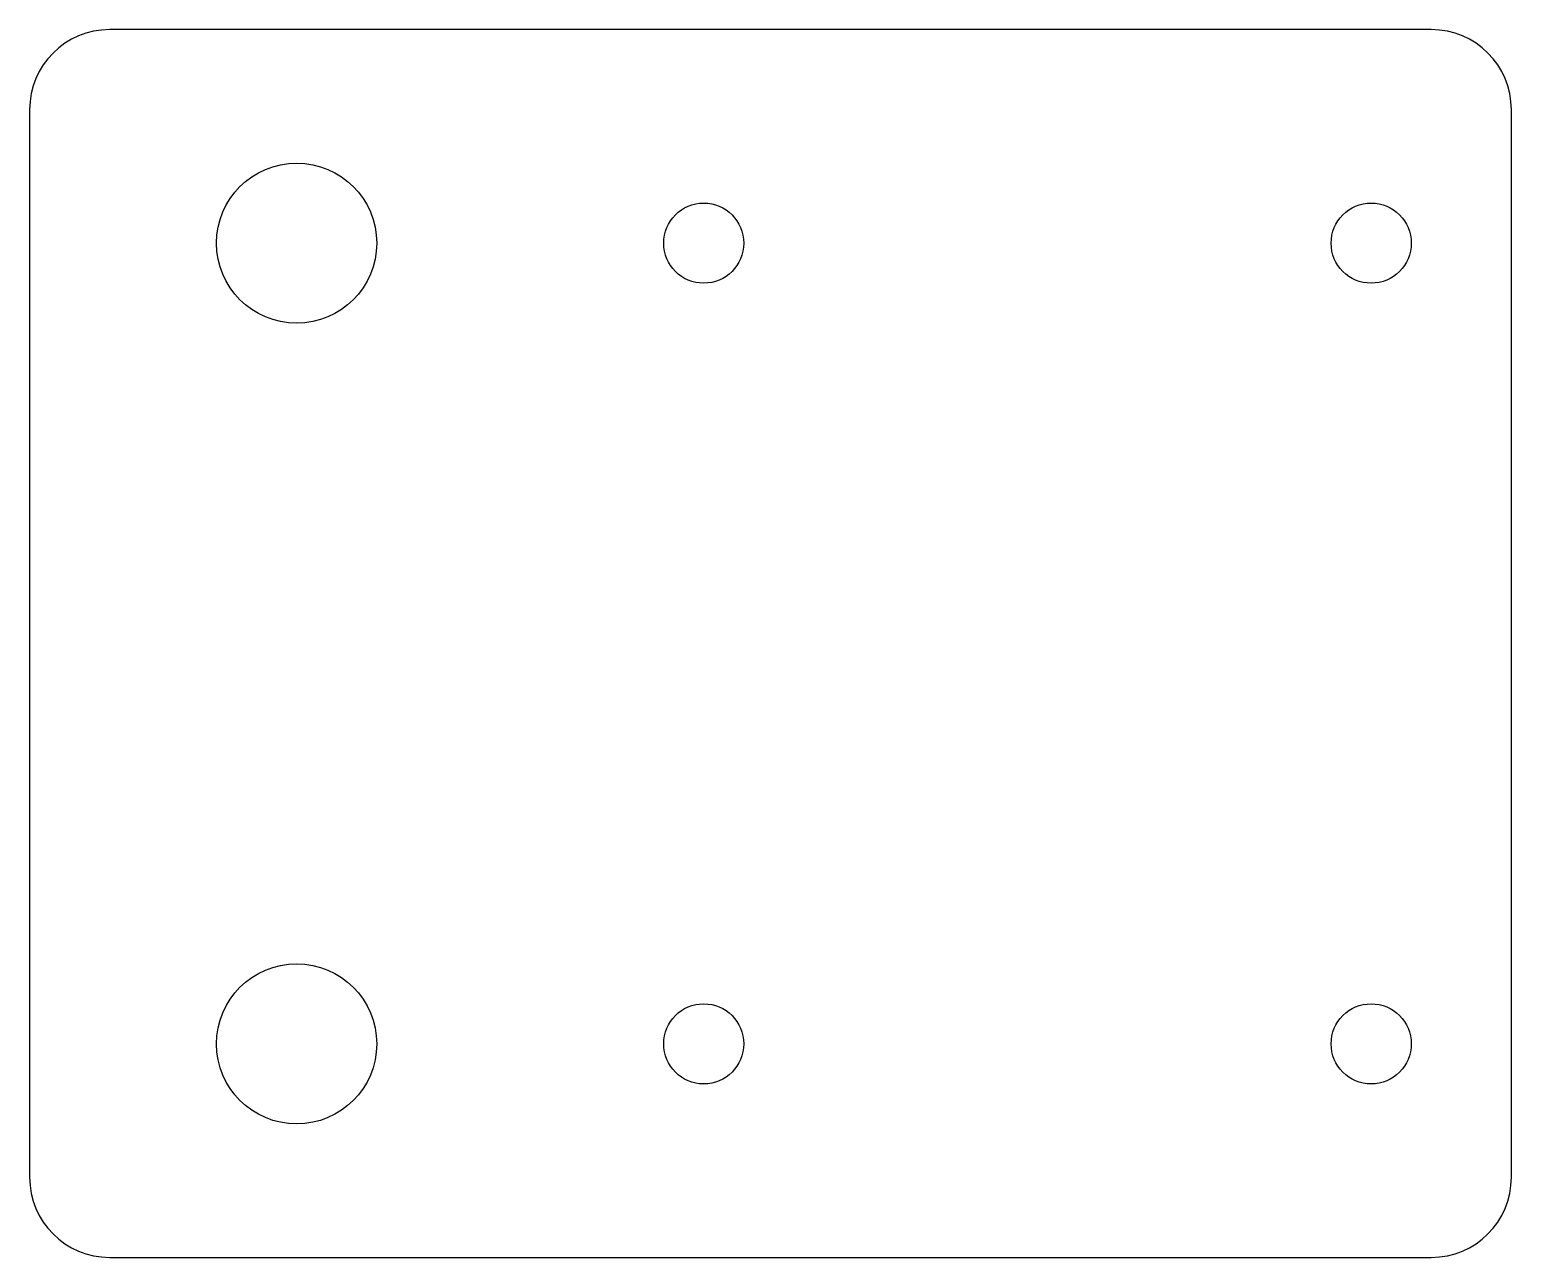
# Model space of a CAD drawing. Header units: millimetres. Extents: x 1.5 to 57, y -16.7 to 29.3.
import ezdxf

# ---------------------------------------------------------------- set-up
doc = ezdxf.new("R2010")
doc.units = ezdxf.units.MM

msp = doc.modelspace()

# ---------------------------------------------------------------- linework, layer by layer
at = {"color": 7, "linetype": 'Continuous', "lineweight": 25}
for p, q in [((53.964, 29.251), (4.464, 29.251)), ((1.464, 26.251), (1.464, -13.749)), ((56.964, -13.749), (56.964, 26.251)), ((4.464, -16.749), (53.964, -16.749))]:
    msp.add_line(p, q, dxfattribs=at)
for centre, radius in [((11.464, 21.251), 3), ((26.714, 21.251), 1.5), ((51.714, 21.251), 1.5), ((11.464, -8.749), 3), ((26.714, -8.749), 1.5), ((51.714, -8.749), 1.5)]:
    msp.add_circle(centre, radius, dxfattribs=at)
for centre, start, end in [((4.464, 26.251), 90, 180), ((53.964, 26.251), 0, 90), ((4.464, -13.749), 180, 270), ((53.964, -13.749), 270, 0)]:
    msp.add_arc(centre, 3, start, end, dxfattribs=at)

doc.saveas('drawing.dxf')
